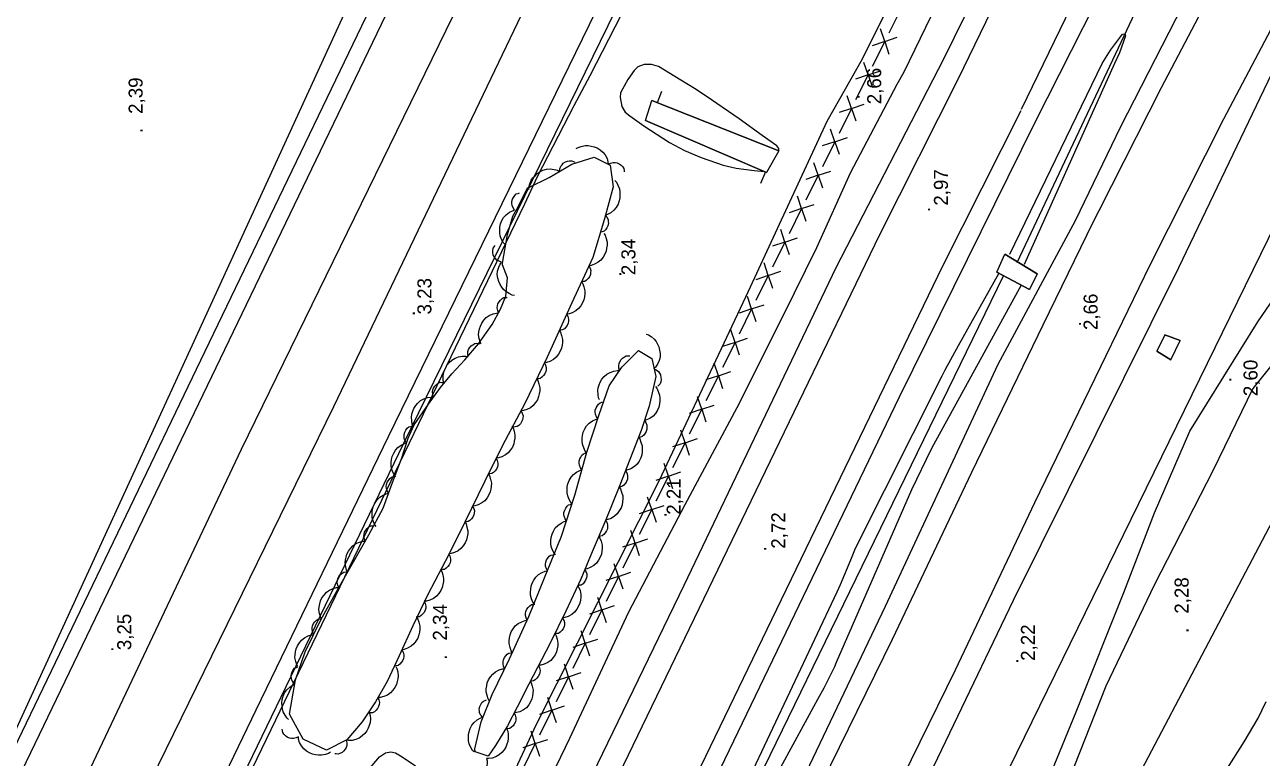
# Model space of a CAD drawing. Extents: x 731154 to 731744, y 4379381 to 4380408.
# Drawn here: x 731263.6 to 731396.1, y 4379717.6 to 4379796.2 of the extents above; entities that cross this region are included whole.
import ezdxf

# ---------------------------------------------------------------- set-up
doc = ezdxf.new("R2010")
doc.units = 0
doc.linetypes.add('DASHED', pattern=[0])
doc.linetypes.add('HIDDEN', pattern=[0])
doc.layers.get('0').update_dxf_attribs({"linetype": 'CONTINUOUS'})
for name, color, linetype in [('1', 7, 'CONTINUOUS'), ('14', 7, 'CONTINUOUS'), ('2', 7, 'CONTINUOUS'), ('25', 7, 'CONTINUOUS'), ('33', 7, 'CONTINUOUS'), ('39', 7, 'CONTINUOUS'), ('40', 7, 'CONTINUOUS'), ('44', 7, 'CONTINUOUS'), ('48', 7, 'CONTINUOUS'), ('50', 7, 'CONTINUOUS'), ('53', 7, 'CONTINUOUS'), ('8', 7, 'CONTINUOUS'), ('9', 7, 'CONTINUOUS'), ('PATTERN_CLASS', 7, 'CONTINUOUS')]:
    doc.layers.add(name, color=color, linetype=linetype)

msp = doc.modelspace()

# ---------------------------------------------------------------- linework, layer by layer
at = {"layer": '1', "color": 0, "linetype": 'CONTINUOUS'}
for p, q in [((731331.34, 4379787.85), (731331.83, 4379789.08)), ((731344.35, 4379782.67), (731330.75, 4379788.08)), ((731330.05, 4379785.94), (731343.03, 4379780.37)), ((731342.92, 4379780.42), (731342.39, 4379779.19)), ((731372.03, 4379769.51), (731368.54, 4379771.63)), ((731367.69, 4379769.67), (731371.2, 4379767.84)), ((731387.32, 4379762.36), (731385.7, 4379762.96)), ((731384.85, 4379761.23), (731386.32, 4379760.29))]:
    msp.add_line(p, q, dxfattribs=at)
for points in [[(731307.12, 4379811.57), (731281.95, 4379759.26), (731246.37, 4379685.38), (731211.08, 4379611.96), (731200, 4379589.2)], [(731308.74, 4379810.79), (731283.57, 4379758.48), (731247.99, 4379684.6), (731212.7, 4379611.17), (731200, 4379585.08)], [(731200, 4379570.42), (731220.06, 4379611.77), (731255.09, 4379683.82), (731286.8, 4379750.73), (731315.54, 4379809.61)], [(731320.88, 4379805.88), (731296.63, 4379755.28), (731271.32, 4379703.52), (731235.59, 4379629.52), (731200.4, 4379556.5), (731200, 4379555.66)], [(731200, 4379539.75), (731204.65, 4379549.44), (731213.88, 4379568.62), (731223.71, 4379589), (731234.12, 4379610.61), (731245, 4379633.19), (731256.15, 4379656.21), (731267.04, 4379678.69), (731277.42, 4379700.16), (731288.36, 4379722.82), (731302.52, 4379752.1), (731327.65, 4379803.55)], [(731329.27, 4379802.76), (731304.14, 4379751.32), (731289.98, 4379722.04), (731279.04, 4379699.38), (731268.66, 4379677.92), (731257.77, 4379655.44), (731246.62, 4379632.41), (731235.74, 4379609.83), (731225.33, 4379588.21), (731215.5, 4379567.84), (731206.27, 4379548.67), (731200, 4379535.59)]]:
    msp.add_lwpolyline(points, dxfattribs=at)
at = {"layer": '14', "color": 0, "linetype": 'CONTINUOUS'}
for points in [[(731395.43, 4379808.76), (731385.3, 4379789.44), (731377.31, 4379773.65)], [(731402.07, 4379805.26), (731391.99, 4379786.06), (731384.08, 4379770.42)], [(731363.56, 4379790.37), (731370.14, 4379803.92)], [(731370.34, 4379787.16), (731376.84, 4379800.56)], [(731200, 4379462.28), (731202.99, 4379468.48), (731213.49, 4379490.33), (731223.41, 4379511.11), (731232.43, 4379529.92), (731240.47, 4379546.35), (731248.05, 4379561.38), (731255.61, 4379575.9), (731262.75, 4379589.31), (731269.02, 4379600.82), (731274.58, 4379610.64), (731280.2, 4379620.35), (731288.61, 4379636.09), (731310.58, 4379681.4), (731336.82, 4379735.73), (731355.17, 4379773.71), (731363.56, 4379790.37)], [(731370.26, 4379786.98), (731361.9, 4379770.4), (731343.57, 4379732.46), (731317.33, 4379678.13), (731295.36, 4379632.82), (731272.8, 4379585.21), (731240.01, 4379517.44), (731212.64, 4379460.53), (731200, 4379434.62)], [(731377.33, 4379773.69), (731372.62, 4379764), (731364.97, 4379748.23), (731356.48, 4379730.33), (731347.97, 4379713.03), (731338.84, 4379694.03), (731328.17, 4379671.48), (731317.88, 4379650.06), (731306.72, 4379627.26), (731294.95, 4379603.07), (731282.07, 4379576.17), (731271.24, 4379553.71), (731256.39, 4379523.52), (731241.68, 4379492.42), (731229.09, 4379466.01), (731212.08, 4379431.06), (731200, 4379405.82)], [(731384.08, 4379770.42), (731379.37, 4379760.71), (731371.73, 4379744.98), (731363.23, 4379727.07), (731354.72, 4379709.75), (731345.61, 4379690.8), (731334.94, 4379668.25), (731324.63, 4379646.79), (731313.46, 4379623.96), (731301.7, 4379599.81), (731288.83, 4379572.92), (731277.98, 4379550.42), (731263.15, 4379520.26), (731248.46, 4379489.21), (731235.85, 4379462.75), (731218.83, 4379427.8), (731205.53, 4379400)]]:
    msp.add_lwpolyline(points, dxfattribs=at)
at = {"layer": '2', "color": 0, "linetype": 'CONTINUOUS'}
for p, q in [((731330.05, 4379785.94), (731330.75, 4379788.08)), ((731344.35, 4379782.67), (731343.03, 4379780.37)), ((731367.69, 4379769.67), (731368.54, 4379771.63)), ((731372.03, 4379769.51), (731371.2, 4379767.84)), ((731385.7, 4379762.96), (731384.85, 4379761.23)), ((731386.32, 4379760.29), (731387.32, 4379762.36))]:
    msp.add_line(p, q, dxfattribs=at)
at = {"layer": '25', "color": 0, "linetype": 'HIDDEN'}
for points in [[(731369.88, 4379770.73), (731383.73, 4379800.09), (731404.41, 4379839.69), (731412.85, 4379854.25), (731421.19, 4379869.14), (731428.84, 4379881.82), (731437.41, 4379896.25), (731445.91, 4379909.69), (731454.43, 4379922.96), (731462.21, 4379935.71), (731471.23, 4379950.48), (731479.3, 4379963.56), (731488.1, 4379977.06), (731495.73, 4379988.83), (731502.84, 4380000.59), (731512.62, 4380015.09)], [(731200, 4379420.59), (731202.83, 4379426.46), (731233.71, 4379490.57), (731261.84, 4379548.71), (731291.14, 4379609.89), (731326.3, 4379682.84), (731368.42, 4379769.29)]]:
    msp.add_lwpolyline(points, dxfattribs=at)
at = {"layer": '33', "color": 0, "linetype": 'CONTINUOUS'}
for p, q in [((731357.47, 4379797.98), (731356.14, 4379795.29)), ((731355.69, 4379794.39), (731355.24, 4379795.74)), ((731355.69, 4379794.39), (731357.03, 4379794.84)), ((731355.69, 4379794.39), (731354.35, 4379793.94)), ((731355.69, 4379794.39), (731354.35, 4379791.71)), ((731355.69, 4379794.39), (731356.14, 4379793.05)), ((731353.91, 4379790.81), (731353.46, 4379792.15)), ((731353.91, 4379790.81), (731352.57, 4379790.36)), ((731353.91, 4379790.81), (731352.57, 4379788.13)), ((731353.91, 4379790.81), (731355.25, 4379791.26)), ((731353.91, 4379790.81), (731354.36, 4379789.47)), ((731352.13, 4379787.23), (731351.68, 4379788.57)), ((731352.13, 4379787.23), (731350.79, 4379786.78)), ((731352.13, 4379787.23), (731350.79, 4379784.55)), ((731352.13, 4379787.23), (731353.47, 4379787.68)), ((731352.13, 4379787.23), (731352.58, 4379785.89)), ((731350.34, 4379783.65), (731349.89, 4379784.99)), ((731350.34, 4379783.65), (731349, 4379783.2)), ((731350.34, 4379783.65), (731349.01, 4379780.97)), ((731350.34, 4379783.65), (731351.69, 4379784.1)), ((731350.34, 4379783.65), (731350.79, 4379782.31)), ((731348.56, 4379780.07), (731348.11, 4379781.41)), ((731348.56, 4379780.07), (731349.9, 4379780.52)), ((731348.56, 4379780.07), (731347.22, 4379779.62)), ((731348.56, 4379780.07), (731347.23, 4379777.39)), ((731348.56, 4379780.07), (731349.01, 4379778.73)), ((731346.78, 4379776.49), (731346.33, 4379777.83)), ((731346.78, 4379776.49), (731345.44, 4379776.04)), ((731346.78, 4379776.49), (731345.44, 4379773.8)), ((731346.78, 4379776.49), (731348.12, 4379776.94)), ((731346.78, 4379776.49), (731347.23, 4379775.15)), ((731345, 4379772.91), (731344.55, 4379774.25)), ((731345, 4379772.91), (731343.66, 4379772.46)), ((731345, 4379772.91), (731343.66, 4379770.22)), ((731345, 4379772.91), (731346.34, 4379773.36)), ((731345, 4379772.91), (731345.45, 4379771.57)), ((731343.21, 4379769.33), (731342.76, 4379770.67)), ((731343.21, 4379769.33), (731344.56, 4379769.78)), ((731343.21, 4379769.33), (731341.87, 4379768.88)), ((731343.21, 4379769.33), (731341.88, 4379766.64)), ((731343.21, 4379769.33), (731343.66, 4379767.99)), ((731341.43, 4379765.75), (731340.98, 4379767.09)), ((731341.43, 4379765.75), (731340.09, 4379765.3)), ((731341.43, 4379765.75), (731340.1, 4379763.06)), ((731341.43, 4379765.75), (731342.77, 4379766.2)), ((731341.43, 4379765.75), (731341.88, 4379764.41)), ((731339.65, 4379762.17), (731339.2, 4379763.51)), ((731339.65, 4379762.17), (731338.31, 4379761.72)), ((731339.65, 4379762.17), (731338.31, 4379759.48)), ((731339.65, 4379762.17), (731340.99, 4379762.62)), ((731339.65, 4379762.17), (731340.1, 4379760.83)), ((731337.87, 4379758.59), (731337.42, 4379759.93)), ((731337.87, 4379758.59), (731339.21, 4379759.04)), ((731337.87, 4379758.59), (731336.53, 4379758.14)), ((731337.87, 4379758.59), (731336.53, 4379755.9)), ((731337.87, 4379758.59), (731338.32, 4379757.24)), ((731336.08, 4379755), (731335.63, 4379756.35)), ((731336.08, 4379755), (731334.74, 4379754.56)), ((731336.08, 4379755), (731334.75, 4379752.32)), ((731336.08, 4379755), (731337.43, 4379755.45)), ((731336.08, 4379755), (731336.53, 4379753.66)), ((731334.3, 4379751.42), (731333.85, 4379752.76)), ((731334.3, 4379751.42), (731332.96, 4379750.97)), ((731334.3, 4379751.42), (731332.97, 4379748.74)), ((731334.3, 4379751.42), (731335.64, 4379751.87)), ((731334.3, 4379751.42), (731334.75, 4379750.08)), ((731332.52, 4379747.84), (731332.07, 4379749.18)), ((731332.52, 4379747.84), (731331.18, 4379747.39)), ((731332.52, 4379747.84), (731331.18, 4379745.16)), ((731332.52, 4379747.84), (731333.86, 4379748.29)), ((731332.52, 4379747.84), (731332.97, 4379746.5)), ((731330.74, 4379744.26), (731330.29, 4379745.6)), ((731330.74, 4379744.26), (731332.08, 4379744.71)), ((731330.74, 4379744.26), (731329.4, 4379743.81)), ((731330.74, 4379744.26), (731329.4, 4379741.58)), ((731330.74, 4379744.26), (731331.19, 4379742.92)), ((731328.95, 4379740.68), (731328.5, 4379742.02)), ((731328.95, 4379740.68), (731327.61, 4379740.23)), ((731328.95, 4379740.68), (731327.62, 4379738)), ((731328.95, 4379740.68), (731330.3, 4379741.13)), ((731328.95, 4379740.68), (731329.4, 4379739.34)), ((731327.17, 4379737.1), (731326.72, 4379738.44)), ((731327.17, 4379737.1), (731325.83, 4379736.65)), ((731327.17, 4379737.1), (731325.84, 4379734.41)), ((731327.17, 4379737.1), (731328.51, 4379737.55)), ((731327.17, 4379737.1), (731327.62, 4379735.76)), ((731325.39, 4379733.52), (731324.94, 4379734.86)), ((731325.39, 4379733.52), (731326.73, 4379733.97)), ((731325.39, 4379733.52), (731324.05, 4379733.07)), ((731325.39, 4379733.52), (731324.05, 4379730.83)), ((731325.39, 4379733.52), (731325.84, 4379732.18)), ((731323.61, 4379729.94), (731323.16, 4379731.28)), ((731323.61, 4379729.94), (731322.27, 4379729.49)), ((731323.61, 4379729.94), (731322.27, 4379727.25)), ((731323.61, 4379729.94), (731324.95, 4379730.39)), ((731323.61, 4379729.94), (731324.06, 4379728.6)), ((731321.82, 4379726.36), (731321.38, 4379727.7)), ((731321.82, 4379726.36), (731320.48, 4379725.91)), ((731321.82, 4379726.36), (731320.49, 4379723.67)), ((731321.82, 4379726.36), (731323.17, 4379726.81)), ((731321.82, 4379726.36), (731322.27, 4379725.02)), ((731320.04, 4379722.78), (731319.59, 4379724.12)), ((731320.04, 4379722.78), (731321.38, 4379723.23)), ((731320.04, 4379722.78), (731318.7, 4379722.33)), ((731320.04, 4379722.78), (731318.71, 4379720.09)), ((731320.04, 4379722.78), (731320.49, 4379721.44)), ((731318.26, 4379719.2), (731317.81, 4379720.54)), ((731318.26, 4379719.2), (731316.92, 4379718.75)), ((731318.26, 4379719.2), (731316.92, 4379716.51)), ((731318.26, 4379719.2), (731319.6, 4379719.65)), ((731318.26, 4379719.2), (731318.71, 4379717.86))]:
    msp.add_line(p, q, dxfattribs=at)
at = {"layer": '39', "color": 0, "linetype": 'CONTINUOUS'}
msp.add_lwpolyline([(731657.51, 4380200), (731656.83, 4380198.94), (731603.69, 4380115.3), (731550.16, 4380030.47), (731496.81, 4379945.2), (731466.61, 4379899.4), (731442.11, 4379856.3), (731410.6, 4379801.59), (731366.57, 4379711.54), (731322.95, 4379621.67), (731278.82, 4379531.74), (731234.51, 4379441.59), (731214.19, 4379400)], dxfattribs=at)
at = {"layer": '40', "color": 0, "linetype": 'CONTINUOUS'}
msp.add_lwpolyline([(731507.96, 4379941.15), (731447.77, 4379839.15), (731216.67, 4379400)], dxfattribs=at)
at = {"layer": '44', "color": 0, "linetype": 'CONTINUOUS'}
for points in [[(731200, 4379534.36), (731317.13, 4379777.02), (731318.51, 4379779.92), (731322.42, 4379787.54), (731324.14, 4379790.75), (731328.81, 4379799.89), (731329.03, 4379800.34), (731329, 4379800.5)], [(731298.33, 4379798.52), (731259.87, 4379714.78), (731258.26, 4379711.42), (731256.86, 4379708.37), (731256.13, 4379706.66), (731252.32, 4379699.61), (731251.03, 4379697.32), (731235.88, 4379667.06), (731235.2, 4379665.64), (731234.35, 4379664.29), (731231.59, 4379658.5), (731226.46, 4379647.01), (731225.06, 4379643.71), (731223.35, 4379640.08), (731221.82, 4379636.65), (731200.11, 4379590.34), (731200, 4379590.12)], [(731369.1, 4379771.61), (731378.98, 4379792.02), (731379.88, 4379793.48), (731381.16, 4379795.18), (731381.41, 4379795.22), (731381.46, 4379794.99), (731380.83, 4379793.18), (731380.29, 4379792.02), (731370.64, 4379770.51), (731370.64, 4379770.5)], [(731344.35, 4379782.67), (731344.33, 4379782.94), (731344.13, 4379783.2), (731342.57, 4379784.34), (731340.11, 4379786.12), (731337.13, 4379788.16), (731335.49, 4379789.25), (731333.85, 4379790.26), (731331.47, 4379791.73), (731330.72, 4379791.94), (731329.92, 4379791.92), (731329.25, 4379791.67), (731328.86, 4379791.29), (731328.16, 4379790.31), (731327.38, 4379788.9), (731327.36, 4379788.39), (731327.54, 4379787.42), (731327.88, 4379786.83), (731328.37, 4379786.42), (731329.9, 4379785.36), (731332.63, 4379783.58), (731334.24, 4379782.73), (731336.02, 4379781.98), (731338.39, 4379781.13), (731339.78, 4379780.83), (731341.7, 4379780.58), (731342.82, 4379780.46)], [(731338.65, 4379710.1), (731350.59, 4379735.44), (731350.95, 4379736.23), (731352.05, 4379738.88), (731352.56, 4379740.13), (731361.84, 4379758.6), (731362.17, 4379759.21), (731363.59, 4379761.84), (731367.9, 4379769.56)], [(731370.3, 4379768.31), (731360.9, 4379751.19), (731360.67, 4379750.73), (731358.55, 4379746.38), (731350.5, 4379727.88), (731350.29, 4379727.4), (731349.15, 4379725.14), (731348.5, 4379723.91), (731344.54, 4379716.64)], [(731391.31, 4379714.82), (731394.2, 4379719.38), (731395.67, 4379721.91), (731396.53, 4379723.71)], [(731300.41, 4379716.38), (731301.58, 4379717.78), (731302.23, 4379718.21), (731302.8, 4379718.31), (731303.29, 4379718.19), (731304.01, 4379717.79), (731305.41, 4379716.81)]]:
    msp.add_lwpolyline(points, dxfattribs=at)
at = {"layer": '53', "color": 0, "linetype": 'CONTINUOUS'}
for points in [[(731322.64, 4379782.92), (731322.84, 4379783.05), (731323.19, 4379783.16), (731323.6, 4379783.25), (731323.92, 4379783.24), (731324.24, 4379783.18), (731324.55, 4379783.12), (731324.87, 4379782.99), (731325.19, 4379782.79), (731325.49, 4379782.54), (731325.73, 4379782.24), (731325.94, 4379781.85), (731326.04, 4379781.5), (731326.07, 4379781.26), (731326.32, 4379781.37), (731326.6, 4379781.44), (731326.82, 4379781.43), (731327.02, 4379781.39), (731327.26, 4379781.28), (731327.44, 4379781.15), (731327.62, 4379780.97), (731327.74, 4379780.79), (731327.77, 4379780.59), (731327.79, 4379780.43)], [(731317.57, 4379778.55), (731317.57, 4379778.78), (731317.67, 4379779.13), (731317.82, 4379779.53), (731318.01, 4379779.79), (731318.23, 4379780.02), (731318.45, 4379780.25), (731318.75, 4379780.44), (731319.08, 4379780.6), (731319.46, 4379780.71), (731319.84, 4379780.75), (731320.28, 4379780.7), (731320.63, 4379780.6), (731320.85, 4379780.48), (731320.9, 4379780.75), (731320.99, 4379781.03), (731321.12, 4379781.2), (731321.26, 4379781.35), (731321.49, 4379781.49), (731321.7, 4379781.56), (731321.94, 4379781.62), (731322.16, 4379781.62), (731322.34, 4379781.53), (731322.49, 4379781.46)], [(731326.78, 4379779.49), (731326.94, 4379779.32), (731327.11, 4379778.99), (731327.28, 4379778.61), (731327.33, 4379778.29), (731327.33, 4379777.97), (731327.33, 4379777.65), (731327.26, 4379777.31), (731327.12, 4379776.96), (731326.93, 4379776.62), (731326.68, 4379776.32), (731326.34, 4379776.05), (731326.01, 4379775.88), (731325.77, 4379775.81), (731325.93, 4379775.58), (731326.06, 4379775.32), (731326.08, 4379775.11), (731326.09, 4379774.9), (731326.02, 4379774.65), (731325.92, 4379774.45), (731325.78, 4379774.23), (731325.63, 4379774.08), (731325.43, 4379774.02), (731325.28, 4379773.97)], [(731314.98, 4379772.68), (731314.82, 4379772.85), (731314.65, 4379773.18), (731314.49, 4379773.57), (731314.45, 4379773.88), (731314.45, 4379774.2), (731314.46, 4379774.52), (731314.54, 4379774.87), (731314.68, 4379775.21), (731314.87, 4379775.55), (731315.13, 4379775.84), (731315.48, 4379776.1), (731315.8, 4379776.27), (731316.04, 4379776.34), (731315.89, 4379776.57), (731315.77, 4379776.83), (731315.75, 4379777.05), (731315.75, 4379777.25), (731315.82, 4379777.5), (731315.92, 4379777.7), (731316.06, 4379777.91), (731316.22, 4379778.06), (731316.41, 4379778.12), (731316.56, 4379778.17)], [(731325.6, 4379773.84), (731325.73, 4379773.65), (731325.85, 4379773.3), (731325.95, 4379772.89), (731325.95, 4379772.57), (731325.9, 4379772.25), (731325.84, 4379771.94), (731325.71, 4379771.61), (731325.52, 4379771.29), (731325.28, 4379770.98), (731324.98, 4379770.74), (731324.6, 4379770.53), (731324.25, 4379770.41), (731324.01, 4379770.38), (731324.12, 4379770.13), (731324.2, 4379769.85), (731324.19, 4379769.64), (731324.16, 4379769.43), (731324.06, 4379769.19), (731323.93, 4379769.01), (731323.76, 4379768.82), (731323.58, 4379768.7), (731323.38, 4379768.67), (731323.22, 4379768.64)], [(731316.02, 4379767.2), (731315.79, 4379767.24), (731315.46, 4379767.4), (731315.09, 4379767.61), (731314.87, 4379767.84), (731314.67, 4379768.09), (731314.48, 4379768.35), (731314.34, 4379768.67), (731314.24, 4379769.03), (731314.19, 4379769.42), (731314.22, 4379769.81), (731314.34, 4379770.23), (731314.5, 4379770.56), (731314.65, 4379770.76), (731314.39, 4379770.85), (731314.13, 4379770.98), (731313.98, 4379771.14), (731313.85, 4379771.31), (731313.76, 4379771.55), (731313.72, 4379771.77), (731313.7, 4379772.02), (731313.74, 4379772.24), (731313.86, 4379772.4), (731313.95, 4379772.53)], [(731323.23, 4379768.64), (731323.36, 4379768.45), (731323.47, 4379768.1), (731323.57, 4379767.69), (731323.57, 4379767.37), (731323.52, 4379767.05), (731323.46, 4379766.73), (731323.33, 4379766.41), (731323.14, 4379766.09), (731322.9, 4379765.78), (731322.6, 4379765.54), (731322.22, 4379765.33), (731321.87, 4379765.21), (731321.62, 4379765.18), (731321.74, 4379764.93), (731321.82, 4379764.65), (731321.81, 4379764.44), (731321.78, 4379764.23), (731321.67, 4379763.99), (731321.54, 4379763.81), (731321.37, 4379763.63), (731321.19, 4379763.5), (731320.99, 4379763.47), (731320.83, 4379763.44)], [(731312.46, 4379762), (731312.34, 4379762.21), (731312.26, 4379762.57), (731312.19, 4379762.98), (731312.22, 4379763.3), (731312.29, 4379763.61), (731312.38, 4379763.92), (731312.53, 4379764.24), (731312.75, 4379764.54), (731313.01, 4379764.83), (731313.33, 4379765.05), (731313.73, 4379765.23), (731314.09, 4379765.31), (731314.33, 4379765.32), (731314.24, 4379765.58), (731314.18, 4379765.87), (731314.21, 4379766.08), (731314.25, 4379766.28), (731314.38, 4379766.51), (731314.52, 4379766.68), (731314.71, 4379766.85), (731314.9, 4379766.96), (731315.1, 4379766.98), (731315.26, 4379766.99)], [(731320.83, 4379763.44), (731320.96, 4379763.25), (731321.08, 4379762.9), (731321.17, 4379762.49), (731321.17, 4379762.17), (731321.12, 4379761.86), (731321.07, 4379761.54), (731320.94, 4379761.21), (731320.75, 4379760.89), (731320.51, 4379760.59), (731320.2, 4379760.34), (731319.82, 4379760.13), (731319.47, 4379760.02), (731319.23, 4379759.99), (731319.34, 4379759.74), (731319.42, 4379759.46), (731319.41, 4379759.24), (731319.38, 4379759.04), (731319.27, 4379758.8), (731319.14, 4379758.62), (731318.97, 4379758.43), (731318.79, 4379758.31), (731318.59, 4379758.28), (731318.44, 4379758.25)], [(731330.15, 4379763.06), (731330.37, 4379762.99), (731330.67, 4379762.78), (731331, 4379762.52), (731331.19, 4379762.26), (731331.34, 4379761.98), (731331.49, 4379761.69), (731331.58, 4379761.35), (731331.62, 4379760.98), (731331.62, 4379760.59), (731331.53, 4379760.22), (731331.35, 4379759.82), (731331.14, 4379759.52), (731330.96, 4379759.34), (731331.21, 4379759.21), (731331.44, 4379759.04), (731331.56, 4379758.86), (731331.66, 4379758.68), (731331.72, 4379758.42), (731331.73, 4379758.2), (731331.7, 4379757.95), (731331.64, 4379757.74), (731331.49, 4379757.6), (731331.39, 4379757.48)], [(731308.45, 4379757.87), (731308.38, 4379758.09), (731308.38, 4379758.46), (731308.42, 4379758.88), (731308.52, 4379759.18), (731308.67, 4379759.47), (731308.83, 4379759.75), (731309.05, 4379760.02), (731309.33, 4379760.26), (731309.66, 4379760.47), (731310.02, 4379760.61), (731310.45, 4379760.69), (731310.82, 4379760.69), (731311.06, 4379760.64), (731311.03, 4379760.91), (731311.04, 4379761.2), (731311.12, 4379761.41), (731311.21, 4379761.59), (731311.39, 4379761.78), (731311.57, 4379761.91), (731311.8, 4379762.03), (731312.01, 4379762.1), (731312.2, 4379762.06), (731312.36, 4379762.04)], [(731325.13, 4379756), (731325.03, 4379756.21), (731324.98, 4379756.58), (731324.95, 4379757), (731325.01, 4379757.31), (731325.11, 4379757.62), (731325.22, 4379757.92), (731325.4, 4379758.22), (731325.64, 4379758.5), (731325.93, 4379758.76), (731326.27, 4379758.95), (731326.68, 4379759.09), (731327.05, 4379759.15), (731327.29, 4379759.14), (731327.22, 4379759.4), (731327.19, 4379759.69), (731327.24, 4379759.9), (731327.3, 4379760.1), (731327.45, 4379760.32), (731327.6, 4379760.47), (731327.81, 4379760.63), (731328, 4379760.72), (731328.21, 4379760.72), (731328.37, 4379760.72)], [(731305.17, 4379753.17), (731305.07, 4379753.38), (731305.02, 4379753.75), (731304.99, 4379754.17), (731305.05, 4379754.48), (731305.15, 4379754.79), (731305.26, 4379755.09), (731305.45, 4379755.39), (731305.69, 4379755.67), (731305.98, 4379755.93), (731306.32, 4379756.12), (731306.73, 4379756.26), (731307.09, 4379756.31), (731307.34, 4379756.3), (731307.27, 4379756.57), (731307.24, 4379756.86), (731307.29, 4379757.07), (731307.35, 4379757.27), (731307.5, 4379757.48), (731307.66, 4379757.64), (731307.86, 4379757.79), (731308.06, 4379757.89), (731308.26, 4379757.88), (731308.42, 4379757.88)], [(731318.41, 4379758.26), (731318.53, 4379758.07), (731318.64, 4379757.72), (731318.74, 4379757.31), (731318.73, 4379756.99), (731318.68, 4379756.67), (731318.62, 4379756.36), (731318.48, 4379756.03), (731318.29, 4379755.72), (731318.04, 4379755.41), (731317.74, 4379755.17), (731317.35, 4379754.97), (731317, 4379754.86), (731316.76, 4379754.83), (731316.87, 4379754.58), (731316.95, 4379754.3), (731316.93, 4379754.08), (731316.9, 4379753.87), (731316.79, 4379753.64), (731316.66, 4379753.46), (731316.48, 4379753.28), (731316.3, 4379753.15), (731316.1, 4379753.13), (731315.94, 4379753.1)], [(731331.12, 4379757.43), (731331.27, 4379757.25), (731331.43, 4379756.92), (731331.57, 4379756.53), (731331.61, 4379756.21), (731331.6, 4379755.89), (731331.58, 4379755.57), (731331.49, 4379755.23), (731331.34, 4379754.89), (731331.14, 4379754.56), (731330.87, 4379754.27), (731330.52, 4379754.02), (731330.18, 4379753.86), (731329.94, 4379753.81), (731330.09, 4379753.57), (731330.2, 4379753.3), (731330.22, 4379753.09), (731330.21, 4379752.88), (731330.13, 4379752.63), (731330.03, 4379752.43), (731329.88, 4379752.23), (731329.72, 4379752.08), (731329.52, 4379752.03), (731329.37, 4379751.98)], [(731323.76, 4379750.35), (731323.61, 4379750.53), (731323.45, 4379750.86), (731323.31, 4379751.26), (731323.28, 4379751.57), (731323.29, 4379751.9), (731323.31, 4379752.21), (731323.39, 4379752.55), (731323.55, 4379752.89), (731323.75, 4379753.23), (731324.02, 4379753.51), (731324.38, 4379753.76), (731324.71, 4379753.91), (731324.95, 4379753.97), (731324.81, 4379754.21), (731324.69, 4379754.48), (731324.68, 4379754.69), (731324.68, 4379754.9), (731324.77, 4379755.15), (731324.87, 4379755.34), (731325.02, 4379755.55), (731325.19, 4379755.69), (731325.38, 4379755.75), (731325.53, 4379755.79)], [(731303.33, 4379747.76), (731303.17, 4379747.93), (731303.01, 4379748.27), (731302.86, 4379748.66), (731302.83, 4379748.97), (731302.83, 4379749.3), (731302.85, 4379749.62), (731302.94, 4379749.96), (731303.09, 4379750.3), (731303.29, 4379750.63), (731303.55, 4379750.92), (731303.91, 4379751.17), (731304.24, 4379751.33), (731304.48, 4379751.39), (731304.33, 4379751.62), (731304.22, 4379751.89), (731304.2, 4379752.11), (731304.2, 4379752.31), (731304.28, 4379752.56), (731304.39, 4379752.76), (731304.54, 4379752.97), (731304.7, 4379753.11), (731304.89, 4379753.17), (731305.04, 4379753.21)], [(731315.76, 4379753.2), (731315.88, 4379753), (731315.99, 4379752.65), (731316.08, 4379752.24), (731316.07, 4379751.92), (731316.01, 4379751.6), (731315.95, 4379751.29), (731315.81, 4379750.96), (731315.61, 4379750.65), (731315.36, 4379750.35), (731315.06, 4379750.11), (731314.67, 4379749.91), (731314.32, 4379749.8), (731314.07, 4379749.78), (731314.18, 4379749.52), (731314.26, 4379749.24), (731314.24, 4379749.03), (731314.21, 4379748.82), (731314.09, 4379748.59), (731313.96, 4379748.41), (731313.78, 4379748.23), (731313.6, 4379748.11), (731313.4, 4379748.08), (731313.24, 4379748.06)], [(731329.3, 4379752.01), (731329.45, 4379751.82), (731329.58, 4379751.48), (731329.71, 4379751.08), (731329.72, 4379750.76), (731329.69, 4379750.44), (731329.66, 4379750.12), (731329.55, 4379749.79), (731329.38, 4379749.46), (731329.16, 4379749.14), (731328.87, 4379748.87), (731328.5, 4379748.64), (731328.16, 4379748.5), (731327.92, 4379748.46), (731328.05, 4379748.21), (731328.15, 4379747.94), (731328.15, 4379747.73), (731328.13, 4379747.52), (731328.04, 4379747.27), (731327.92, 4379747.08), (731327.76, 4379746.89), (731327.59, 4379746.75), (731327.39, 4379746.71), (731327.24, 4379746.67)], [(731322.21, 4379744.85), (731322.05, 4379745.01), (731321.89, 4379745.34), (731321.73, 4379745.73), (731321.68, 4379746.04), (731321.68, 4379746.37), (731321.68, 4379746.69), (731321.76, 4379747.03), (731321.9, 4379747.38), (731322.09, 4379747.72), (731322.35, 4379748.01), (731322.69, 4379748.27), (731323.02, 4379748.44), (731323.26, 4379748.51), (731323.1, 4379748.74), (731322.98, 4379749), (731322.96, 4379749.22), (731322.95, 4379749.43), (731323.02, 4379749.68), (731323.12, 4379749.88), (731323.26, 4379750.09), (731323.42, 4379750.24), (731323.61, 4379750.3), (731323.76, 4379750.35)], [(731301.22, 4379742.44), (731301.07, 4379742.62), (731300.93, 4379742.96), (731300.8, 4379743.36), (731300.78, 4379743.67), (731300.8, 4379744), (731300.83, 4379744.32), (731300.94, 4379744.65), (731301.1, 4379744.98), (731301.32, 4379745.31), (731301.6, 4379745.58), (731301.96, 4379745.82), (731302.3, 4379745.96), (731302.55, 4379746.01), (731302.41, 4379746.25), (731302.31, 4379746.52), (731302.3, 4379746.74), (731302.32, 4379746.95), (731302.41, 4379747.19), (731302.52, 4379747.38), (731302.68, 4379747.58), (731302.85, 4379747.72), (731303.04, 4379747.76), (731303.2, 4379747.8)], [(731313.24, 4379748.06), (731313.37, 4379747.86), (731313.47, 4379747.51), (731313.56, 4379747.1), (731313.55, 4379746.78), (731313.49, 4379746.46), (731313.43, 4379746.15), (731313.29, 4379745.83), (731313.09, 4379745.51), (731312.84, 4379745.21), (731312.54, 4379744.97), (731312.15, 4379744.77), (731311.8, 4379744.67), (731311.55, 4379744.64), (731311.66, 4379744.39), (731311.73, 4379744.11), (731311.71, 4379743.89), (731311.68, 4379743.69), (731311.56, 4379743.45), (731311.43, 4379743.28), (731311.25, 4379743.1), (731311.07, 4379742.97), (731310.87, 4379742.95), (731310.71, 4379742.93)], [(731327.24, 4379746.67), (731327.38, 4379746.49), (731327.51, 4379746.14), (731327.62, 4379745.74), (731327.63, 4379745.42), (731327.6, 4379745.1), (731327.55, 4379744.78), (731327.44, 4379744.45), (731327.26, 4379744.12), (731327.04, 4379743.81), (731326.75, 4379743.55), (731326.37, 4379743.32), (731326.03, 4379743.19), (731325.79, 4379743.15), (731325.91, 4379742.91), (731326, 4379742.63), (731326, 4379742.41), (731325.98, 4379742.21), (731325.88, 4379741.97), (731325.76, 4379741.78), (731325.6, 4379741.59), (731325.43, 4379741.45), (731325.23, 4379741.41), (731325.07, 4379741.38)], [(731320.42, 4379739.41), (731320.27, 4379739.59), (731320.11, 4379739.92), (731319.97, 4379740.32), (731319.93, 4379740.63), (731319.94, 4379740.95), (731319.96, 4379741.27), (731320.05, 4379741.61), (731320.2, 4379741.95), (731320.4, 4379742.29), (731320.67, 4379742.57), (731321.03, 4379742.82), (731321.36, 4379742.98), (731321.6, 4379743.04), (731321.46, 4379743.27), (731321.34, 4379743.54), (731321.33, 4379743.75), (731321.33, 4379743.96), (731321.41, 4379744.21), (731321.52, 4379744.41), (731321.67, 4379744.61), (731321.83, 4379744.76), (731322.03, 4379744.81), (731322.18, 4379744.86)], [(731298.15, 4379737.57), (731298.04, 4379737.77), (731297.95, 4379738.13), (731297.89, 4379738.55), (731297.92, 4379738.86), (731298, 4379739.18), (731298.08, 4379739.49), (731298.24, 4379739.8), (731298.46, 4379740.1), (731298.72, 4379740.39), (731299.04, 4379740.61), (731299.44, 4379740.78), (731299.8, 4379740.86), (731300.05, 4379740.87), (731299.96, 4379741.13), (731299.9, 4379741.42), (731299.93, 4379741.63), (731299.98, 4379741.84), (731300.11, 4379742.06), (731300.25, 4379742.23), (731300.44, 4379742.4), (731300.63, 4379742.51), (731300.83, 4379742.52), (731300.99, 4379742.54)], [(731310.71, 4379742.93), (731310.84, 4379742.73), (731310.94, 4379742.38), (731311.03, 4379741.97), (731311.02, 4379741.65), (731310.96, 4379741.33), (731310.89, 4379741.02), (731310.75, 4379740.7), (731310.55, 4379740.38), (731310.3, 4379740.08), (731310, 4379739.84), (731309.61, 4379739.65), (731309.25, 4379739.54), (731309.01, 4379739.52), (731309.12, 4379739.27), (731309.19, 4379738.98), (731309.17, 4379738.77), (731309.14, 4379738.56), (731309.02, 4379738.33), (731308.89, 4379738.15), (731308.71, 4379737.97), (731308.52, 4379737.85), (731308.32, 4379737.83), (731308.17, 4379737.81)], [(731325.03, 4379741.4), (731325.17, 4379741.21), (731325.3, 4379740.86), (731325.41, 4379740.46), (731325.42, 4379740.14), (731325.38, 4379739.82), (731325.34, 4379739.5), (731325.22, 4379739.17), (731325.04, 4379738.85), (731324.82, 4379738.53), (731324.52, 4379738.27), (731324.15, 4379738.05), (731323.8, 4379737.92), (731323.56, 4379737.88), (731323.69, 4379737.64), (731323.78, 4379737.36), (731323.77, 4379737.14), (731323.75, 4379736.94), (731323.65, 4379736.7), (731323.53, 4379736.51), (731323.37, 4379736.32), (731323.19, 4379736.18), (731322.99, 4379736.15), (731322.84, 4379736.11)], [(731318.13, 4379734.16), (731317.99, 4379734.35), (731317.86, 4379734.69), (731317.75, 4379735.1), (731317.73, 4379735.41), (731317.77, 4379735.73), (731317.81, 4379736.05), (731317.92, 4379736.38), (731318.1, 4379736.71), (731318.33, 4379737.03), (731318.61, 4379737.29), (731318.99, 4379737.52), (731319.33, 4379737.65), (731319.57, 4379737.69), (731319.45, 4379737.93), (731319.35, 4379738.21), (731319.36, 4379738.43), (731319.38, 4379738.63), (731319.47, 4379738.87), (731319.59, 4379739.06), (731319.76, 4379739.26), (731319.93, 4379739.39), (731320.13, 4379739.43), (731320.28, 4379739.46)], [(731308.14, 4379737.82), (731308.26, 4379737.62), (731308.36, 4379737.27), (731308.44, 4379736.85), (731308.42, 4379736.54), (731308.35, 4379736.22), (731308.28, 4379735.91), (731308.14, 4379735.59), (731307.93, 4379735.28), (731307.68, 4379734.98), (731307.36, 4379734.75), (731306.97, 4379734.56), (731306.62, 4379734.46), (731306.37, 4379734.44), (731306.47, 4379734.19), (731306.54, 4379733.9), (731306.52, 4379733.69), (731306.48, 4379733.49), (731306.36, 4379733.25), (731306.22, 4379733.08), (731306.04, 4379732.9), (731305.86, 4379732.78), (731305.66, 4379732.76), (731305.5, 4379732.74)], [(731295.37, 4379732.57), (731295.25, 4379732.77), (731295.16, 4379733.13), (731295.09, 4379733.54), (731295.12, 4379733.86), (731295.19, 4379734.17), (731295.26, 4379734.49), (731295.41, 4379734.8), (731295.63, 4379735.11), (731295.89, 4379735.4), (731296.2, 4379735.63), (731296.6, 4379735.81), (731296.95, 4379735.9), (731297.2, 4379735.91), (731297.1, 4379736.17), (731297.04, 4379736.46), (731297.07, 4379736.67), (731297.11, 4379736.87), (731297.23, 4379737.1), (731297.37, 4379737.28), (731297.56, 4379737.45), (731297.75, 4379737.56), (731297.95, 4379737.58), (731298.11, 4379737.59)], [(731322.81, 4379736.13), (731322.94, 4379735.93), (731323.05, 4379735.58), (731323.15, 4379735.18), (731323.14, 4379734.86), (731323.09, 4379734.54), (731323.03, 4379734.22), (731322.9, 4379733.9), (731322.71, 4379733.58), (731322.47, 4379733.27), (731322.17, 4379733.03), (731321.78, 4379732.82), (731321.43, 4379732.71), (731321.19, 4379732.68), (731321.3, 4379732.43), (731321.38, 4379732.15), (731321.37, 4379731.93), (731321.34, 4379731.73), (731321.23, 4379731.49), (731321.1, 4379731.31), (731320.93, 4379731.12), (731320.75, 4379731), (731320.54, 4379730.97), (731320.39, 4379730.94)], [(731315.79, 4379728.94), (731315.66, 4379729.14), (731315.55, 4379729.49), (731315.45, 4379729.9), (731315.46, 4379730.21), (731315.5, 4379730.53), (731315.56, 4379730.85), (731315.69, 4379731.17), (731315.88, 4379731.49), (731316.12, 4379731.8), (731316.43, 4379732.05), (731316.81, 4379732.25), (731317.16, 4379732.37), (731317.4, 4379732.4), (731317.29, 4379732.65), (731317.21, 4379732.93), (731317.22, 4379733.14), (731317.25, 4379733.35), (731317.36, 4379733.59), (731317.49, 4379733.77), (731317.66, 4379733.95), (731317.84, 4379734.08), (731318.04, 4379734.11), (731318.2, 4379734.13)], [(731292.83, 4379727.45), (731292.71, 4379727.64), (731292.6, 4379727.99), (731292.51, 4379728.41), (731292.53, 4379728.72), (731292.58, 4379729.04), (731292.65, 4379729.35), (731292.79, 4379729.68), (731292.99, 4379729.99), (731293.23, 4379730.29), (731293.54, 4379730.53), (731293.93, 4379730.73), (731294.28, 4379730.83), (731294.53, 4379730.86), (731294.42, 4379731.11), (731294.35, 4379731.39), (731294.36, 4379731.61), (731294.4, 4379731.81), (731294.51, 4379732.05), (731294.65, 4379732.23), (731294.83, 4379732.41), (731295.01, 4379732.53), (731295.21, 4379732.55), (731295.37, 4379732.57)], [(731305.53, 4379732.73), (731305.67, 4379732.54), (731305.79, 4379732.19), (731305.89, 4379731.78), (731305.89, 4379731.46), (731305.85, 4379731.14), (731305.79, 4379730.83), (731305.67, 4379730.5), (731305.48, 4379730.18), (731305.25, 4379729.87), (731304.95, 4379729.62), (731304.57, 4379729.4), (731304.22, 4379729.28), (731303.98, 4379729.25), (731304.1, 4379729), (731304.18, 4379728.72), (731304.17, 4379728.51), (731304.15, 4379728.3), (731304.04, 4379728.06), (731303.91, 4379727.88), (731303.74, 4379727.69), (731303.57, 4379727.56), (731303.37, 4379727.53), (731303.21, 4379727.5)], [(731320.39, 4379730.94), (731320.51, 4379730.74), (731320.61, 4379730.39), (731320.68, 4379729.97), (731320.66, 4379729.66), (731320.6, 4379729.34), (731320.52, 4379729.03), (731320.38, 4379728.71), (731320.17, 4379728.4), (731319.91, 4379728.11), (731319.6, 4379727.88), (731319.2, 4379727.69), (731318.85, 4379727.6), (731318.6, 4379727.58), (731318.7, 4379727.32), (731318.77, 4379727.04), (731318.74, 4379726.82), (731318.7, 4379726.62), (731318.58, 4379726.39), (731318.44, 4379726.21), (731318.26, 4379726.04), (731318.08, 4379725.92), (731317.87, 4379725.9), (731317.72, 4379725.89)], [(731313.32, 4379723.78), (731313.2, 4379723.98), (731313.09, 4379724.33), (731313, 4379724.74), (731313.01, 4379725.06), (731313.06, 4379725.38), (731313.12, 4379725.69), (731313.25, 4379726.01), (731313.45, 4379726.33), (731313.7, 4379726.63), (731314, 4379726.88), (731314.39, 4379727.08), (731314.74, 4379727.19), (731314.98, 4379727.21), (731314.87, 4379727.47), (731314.8, 4379727.75), (731314.81, 4379727.96), (731314.84, 4379728.17), (731314.96, 4379728.4), (731315.09, 4379728.58), (731315.26, 4379728.77), (731315.44, 4379728.89), (731315.65, 4379728.91), (731315.8, 4379728.94)], [(731291.83, 4379721.78), (731291.65, 4379721.94), (731291.45, 4379722.24), (731291.25, 4379722.61), (731291.18, 4379722.92), (731291.14, 4379723.24), (731291.11, 4379723.56), (731291.16, 4379723.91), (731291.26, 4379724.27), (731291.41, 4379724.63), (731291.64, 4379724.94), (731291.96, 4379725.24), (731292.27, 4379725.44), (731292.5, 4379725.53), (731292.32, 4379725.75), (731292.17, 4379726), (731292.13, 4379726.21), (731292.1, 4379726.42), (731292.15, 4379726.67), (731292.22, 4379726.88), (731292.34, 4379727.1), (731292.48, 4379727.27), (731292.67, 4379727.35), (731292.81, 4379727.42)], [(731303.33, 4379727.44), (731303.44, 4379727.23), (731303.52, 4379726.88), (731303.58, 4379726.46), (731303.55, 4379726.14), (731303.47, 4379725.83), (731303.39, 4379725.52), (731303.23, 4379725.21), (731303.01, 4379724.91), (731302.74, 4379724.62), (731302.42, 4379724.4), (731302.02, 4379724.23), (731301.66, 4379724.15), (731301.42, 4379724.14), (731301.51, 4379723.88), (731301.56, 4379723.6), (731301.53, 4379723.38), (731301.48, 4379723.18), (731301.35, 4379722.95), (731301.21, 4379722.78), (731301.02, 4379722.61), (731300.83, 4379722.5), (731300.63, 4379722.49), (731300.47, 4379722.48)], [(731317.71, 4379725.89), (731317.83, 4379725.69), (731317.94, 4379725.34), (731318.02, 4379724.93), (731318.01, 4379724.61), (731317.95, 4379724.29), (731317.89, 4379723.98), (731317.75, 4379723.66), (731317.55, 4379723.34), (731317.3, 4379723.04), (731316.99, 4379722.81), (731316.6, 4379722.61), (731316.25, 4379722.51), (731316, 4379722.48), (731316.11, 4379722.23), (731316.18, 4379721.95), (731316.16, 4379721.73), (731316.13, 4379721.53), (731316.01, 4379721.29), (731315.88, 4379721.11), (731315.7, 4379720.94), (731315.52, 4379720.81), (731315.32, 4379720.79), (731315.16, 4379720.77)], [(731311.7, 4379718.31), (731311.54, 4379718.47), (731311.36, 4379718.79), (731311.18, 4379719.17), (731311.12, 4379719.49), (731311.11, 4379719.81), (731311.1, 4379720.13), (731311.16, 4379720.47), (731311.29, 4379720.82), (731311.46, 4379721.17), (731311.71, 4379721.47), (731312.04, 4379721.75), (731312.37, 4379721.93), (731312.6, 4379722.01), (731312.44, 4379722.23), (731312.3, 4379722.49), (731312.27, 4379722.71), (731312.26, 4379722.91), (731312.32, 4379723.17), (731312.41, 4379723.37), (731312.55, 4379723.59), (731312.7, 4379723.75), (731312.89, 4379723.81), (731313.04, 4379723.87)], [(731300.5, 4379722.44), (731300.58, 4379722.22), (731300.59, 4379721.86), (731300.57, 4379721.44), (731300.48, 4379721.13), (731300.35, 4379720.84), (731300.21, 4379720.55), (731300, 4379720.27), (731299.72, 4379720.02), (731299.41, 4379719.79), (731299.05, 4379719.63), (731298.63, 4379719.54), (731298.26, 4379719.52), (731298.01, 4379719.56), (731298.06, 4379719.29), (731298.06, 4379719), (731297.99, 4379718.79), (731297.9, 4379718.6), (731297.73, 4379718.4), (731297.56, 4379718.26), (731297.34, 4379718.13), (731297.14, 4379718.06), (731296.94, 4379718.09), (731296.78, 4379718.11)], [(731296.31, 4379718.27), (731296.12, 4379718.14), (731295.77, 4379718.03), (731295.36, 4379717.94), (731295.04, 4379717.95), (731294.72, 4379718), (731294.41, 4379718.06), (731294.08, 4379718.19), (731293.77, 4379718.39), (731293.46, 4379718.63), (731293.22, 4379718.94), (731293.02, 4379719.32), (731292.91, 4379719.67), (731292.88, 4379719.92), (731292.63, 4379719.81), (731292.35, 4379719.73), (731292.13, 4379719.74), (731291.92, 4379719.78), (731291.69, 4379719.89), (731291.51, 4379720.02), (731291.33, 4379720.19), (731291.2, 4379720.37), (731291.17, 4379720.58), (731291.15, 4379720.73)], [(731315.2, 4379720.73), (731315.3, 4379720.52), (731315.35, 4379720.16), (731315.37, 4379719.74), (731315.31, 4379719.43), (731315.21, 4379719.12), (731315.1, 4379718.82), (731314.92, 4379718.52), (731314.67, 4379718.24), (731314.38, 4379717.98), (731314.04, 4379717.79), (731313.63, 4379717.65), (731313.26, 4379717.6), (731313.02, 4379717.61), (731313.09, 4379717.35), (731313.12, 4379717.06), (731313.07, 4379716.85), (731313, 4379716.65), (731312.85, 4379716.44), (731312.7, 4379716.28), (731312.49, 4379716.13), (731312.29, 4379716.03), (731312.09, 4379716.04), (731311.93, 4379716.04)]]:
    msp.add_lwpolyline(points, dxfattribs=at)
at = {"layer": '8', "color": 0, "linetype": 'DASHED'}
for points in [[(731353.31, 4379792.53), (731360.36, 4379806.82)], [(731200, 4379475.23), (731207.45, 4379490.44), (731213.74, 4379504.53), (731221.47, 4379519.91), (731229.3, 4379536.46), (731239.12, 4379555.4), (731251.48, 4379581.03), (731260.08, 4379600.69), (731272.87, 4379626.79), (731284.66, 4379651.04), (731297.69, 4379676.37), (731306.35, 4379695.51), (731318.39, 4379721.28), (731331.52, 4379747.35), (731341.11, 4379767.65), (731349.52, 4379785.85), (731353.31, 4379792.53)], [(731324.48, 4379607.94), (731324.61, 4379608.36), (731328.11, 4379614.21), (731334.73, 4379626.48), (731341.33, 4379640.34), (731346.64, 4379650.79), (731351.24, 4379660.65), (731354.83, 4379668.1), (731359.06, 4379677.52), (731362.49, 4379686.36), (731364.63, 4379692.46), (731369.51, 4379706.31), (731376.18, 4379722.59), (731381.3, 4379735.39), (731384.58, 4379743.9), (731388.37, 4379752.67), (731395.66, 4379764.36), (731399.7, 4379770.26)]]:
    msp.add_lwpolyline(points, dxfattribs=at)
at = {"layer": '8', "color": 0, "linetype": 'CONTINUOUS'}
for points in [[(731364.17, 4379804.38), (731357.75, 4379791.12)], [(731357.75, 4379791.12), (731356.98, 4379789.78), (731351.97, 4379780.28), (731348.37, 4379772.3), (731344.76, 4379764.98), (731339.86, 4379755.17), (731334.26, 4379744.77), (731328.24, 4379733.28), (731321.92, 4379719.75), (731315.76, 4379706.94), (731309.63, 4379694.37), (731303.38, 4379680.67), (731298.76, 4379671.14), (731293.66, 4379660.6), (731288.13, 4379649.35), (731283.2, 4379637.94), (731276.23, 4379625.04), (731270.8, 4379613.98), (731263.54, 4379599.08), (731250.72, 4379574.04), (731242.61, 4379558.4), (731234.42, 4379542.23), (731227.68, 4379527.55), (731218.66, 4379509.08)], [(731400.68, 4379764.21), (731400.26, 4379763.63), (731395.12, 4379757.21), (731390.86, 4379748.48), (731384.53, 4379736.17), (731379.37, 4379725.34), (731375.42, 4379715.3), (731371.24, 4379702.71), (731366.65, 4379690.91), (731362.68, 4379680.83), (731358.16, 4379669.65), (731351.84, 4379656.94), (731345.95, 4379644.13), (731339.99, 4379632.26), (731334.05, 4379619.46), (731327.98, 4379607.42), (731322.33, 4379596.03), (731315.25, 4379582.21), (731307.18, 4379570.16), (731299.92, 4379557.12), (731294.78, 4379546.23), (731289.17, 4379532.69), (731282.75, 4379518.66)]]:
    msp.add_lwpolyline(points, dxfattribs=at)
at = {"layer": '9', "color": 0, "linetype": 'HIDDEN'}
for points in [[(731371.83, 4379785.82), (731382.08, 4379806.07), (731394.71, 4379829.65), (731406.41, 4379851.44), (731418.72, 4379872.37), (731433.94, 4379897.69), (731445.06, 4379915.57), (731455.9, 4379933.03), (731476.03, 4379965.36), (731503.26, 4380008.55), (731524.77, 4380042.76), (731552.67, 4380086.48), (731562.7, 4380102.96), (731572.27, 4380117.46), (731584.85, 4380137.23), (731599.25, 4380159.89), (731614.72, 4380183.76), (731624.81, 4380200)], [(731634.57, 4380200), (731627.21, 4380188.28), (731611.46, 4380163.96), (731598.41, 4380143.25), (731585.2, 4380122.16), (731567.92, 4380094.98), (731548.39, 4380064.61), (731527.57, 4380031.52), (731514.51, 4380011), (731496.55, 4379981.79), (731472.84, 4379944.91), (731450.6, 4379909.94), (731438.13, 4379889.85), (731427.91, 4379872.42), (731417.12, 4379854.04), (731406.78, 4379835.46), (731394.27, 4379811.26), (731380.95, 4379785.25), (731376.07, 4379775.19)], [(731387.18, 4379770.19), (731397.58, 4379791.87), (731412.43, 4379820.94), (731429.03, 4379849.46), (731443.4, 4379874.71), (731458.89, 4379901.04), (731476.85, 4379929.96), (731496.21, 4379960), (731514.62, 4379988.96), (731514.88, 4379989.16), (731523.34, 4380003.05), (731533.54, 4380018.27), (731545.75, 4380036.91), (731561.48, 4380062.46), (731576.1, 4380085.91), (731589.71, 4380107.51), (731603.52, 4380128.96), (731616.2, 4380149.15), (731627.76, 4380167.28), (731639.08, 4380185.16), (731648.9, 4380200)], [(731459.3, 4379963.09), (731451.69, 4379950.84), (731439.18, 4379929.96), (731428.61, 4379914.09), (731416.5, 4379893.35), (731404.3, 4379871.77), (731393.86, 4379852.81), (731382.62, 4379833.42), (731369.96, 4379808.69), (731361.97, 4379792.51)], [(731361.97, 4379792.51), (731350.46, 4379770.15), (731334.18, 4379736.12), (731315.69, 4379697.94), (731295.43, 4379655.15), (731278.07, 4379620.85), (731267.07, 4379601.71), (731253.59, 4379575.84), (731241.03, 4379550.81), (731226.83, 4379521.21), (731213.67, 4379495.03), (731200, 4379466.48)], [(731200, 4379430.33), (731217.62, 4379466.55), (731238.55, 4379510.44), (731262.87, 4379560.19), (731287.85, 4379611.94), (731309.39, 4379656.65), (731330.63, 4379701.03), (731357.28, 4379756.34), (731371.83, 4379785.82)], [(731376.07, 4379775.19), (731367.8, 4379759.79), (731355.75, 4379733.88), (731338.37, 4379697.51), (731323.38, 4379666.44), (731308.54, 4379635.88), (731292.26, 4379601.83), (731275.16, 4379566.92), (731256.11, 4379527.23), (731236.27, 4379485.33), (731220.97, 4379454.16), (731204.23, 4379419.53), (731200, 4379410.6)], [(731208.08, 4379400), (731213.21, 4379410.87), (731227.86, 4379440.83), (731248, 4379482.13), (731267.04, 4379522.42), (731284.69, 4379558.78), (731305.49, 4379601.42), (731329.07, 4379651.38), (731349.01, 4379691.92), (731369.48, 4379734.56), (731387.18, 4379770.19)]]:
    msp.add_lwpolyline(points, dxfattribs=at)
at = {"layer": 'PATTERN_CLASS', "color": 0, "linetype": 'CONTINUOUS'}
for p, q in [((731330.75, 4379788.08), (731344.35, 4379782.67)), ((731343.03, 4379780.37), (731330.05, 4379785.94)), ((731368.54, 4379771.63), (731372.03, 4379769.51)), ((731371.2, 4379767.84), (731367.69, 4379769.67)), ((731385.7, 4379762.96), (731387.32, 4379762.36)), ((731386.32, 4379760.29), (731384.85, 4379761.23))]:
    msp.add_line(p, q, dxfattribs=at)
for points in [[(731317.46, 4379778.77), (731317.55, 4379778.77), (731319.73, 4379779.83), (731322.16, 4379781.27), (731324.55, 4379782), (731326.29, 4379781.16), (731326.6, 4379778.82), (731325.67, 4379775.39), (731324.42, 4379771.26), (731322.19, 4379766.39), (731319.52, 4379760.6), (731317.14, 4379755.61), (731314.75, 4379751.14), (731312.87, 4379747.3), (731310.71, 4379742.92), (731308.99, 4379739.46), (731306.76, 4379735.17), (731305.13, 4379731.82), (731303.69, 4379728.58), (731302.4, 4379725.83), (731301.15, 4379723.66), (731299.71, 4379721.52), (731298.07, 4379719.61), (731295.88, 4379718.48), (731293.38, 4379719.67), (731291.93, 4379722.36), (731292.57, 4379726.02), (731293.62, 4379729.04), (731295.3, 4379732.44), (731297.02, 4379735.6), (731298.78, 4379738.67), (731300.43, 4379741.56), (731301.95, 4379744.42), (731302.96, 4379747.16), (731303.94, 4379749.71), (731304.63, 4379751.9), (731305.28, 4379753.33), (731306.81, 4379755.55), (731308.12, 4379757.35), (731309.33, 4379758.81), (731310.71, 4379760.28), (731312.16, 4379762.02), (731313.63, 4379764.09), (731314.54, 4379765.71), (731315.1, 4379767.12), (731315.29, 4379769.07), (731314.75, 4379770.46), (731314.74, 4379770.66), (731315.28, 4379773.73), (731315.84, 4379775.67), (731316.29, 4379776.44), (731317.46, 4379778.77)], [(731311.81, 4379718.3), (731311.78, 4379718.63), (731312.47, 4379721.51), (731313.64, 4379724.44), (731315.48, 4379728.27), (731317.58, 4379732.8), (731319.26, 4379736.94), (731321.07, 4379741.42), (731322.48, 4379745.79), (731323.78, 4379750.41), (731325.06, 4379754.34), (731326.17, 4379757.52), (731327.53, 4379759.5), (731329.33, 4379761.28), (731330.73, 4379760.44), (731331.16, 4379758.5), (731330.45, 4379755.35), (731329.61, 4379752.73), (731328.38, 4379749.62), (731327.32, 4379746.88), (731325.8, 4379743.16), (731324.34, 4379739.73), (731323.13, 4379736.82), (731321.53, 4379733.39), (731319.86, 4379729.94), (731317.55, 4379725.57), (731316.32, 4379723.1), (731315.29, 4379721.09), (731313.98, 4379718.98), (731313.2, 4379717.86), (731311.81, 4379718.3)]]:
    msp.add_lwpolyline(points, dxfattribs=at)

# ---------------------------------------------------------------- texts
at = {"layer": '48', "color": 0, "linetype": 'CONTINUOUS'}
for s, p in [(' 2,66', (731355.31, 4379787.11)), (' 2,39', (731276.2, 4379786.08)), ('.', (731353, 4379788.19)), ('.', (731276.2, 4379784.58)), (' 2,97', (731362.46, 4379776.25)), ('.', (731360.55, 4379776.11)), (' 2,34', (731328.98, 4379768.81)), ('.', (731327.48, 4379769.21)), (' 3,23', (731307.13, 4379764.6)), (' 2,66', (731378.49, 4379762.93)), ('.', (731305.36, 4379765)), ('.', (731376.72, 4379763.87)), (' 2,60', (731395.62, 4379755.85)), ('.', (731392.82, 4379757.89)), ('.', (731392.82, 4379757.89)), (' 2,21', (731333.83, 4379743.15)), ('.', (731332.33, 4379743.42)), (' 2,72', (731345.04, 4379739.51)), ('.', (731343, 4379739.77)), (' 2,28', (731388.24, 4379732.55)), (' 2,34', (731308.79, 4379729.67)), (' 3,25', (731274.98, 4379728.64)), (' 2,22', (731371.78, 4379727.5)), ('.', (731388.24, 4379731.05)), ('.', (731273.07, 4379729.04)), ('.', (731308.79, 4379728.17)), ('.', (731370.01, 4379727.76))]:
    msp.add_text(s, height=1.5, rotation=90, dxfattribs=at).set_placement(p)
at = {"layer": '50', "color": 0, "linetype": 'CONTINUOUS'}
msp.add_text('T e r m i  n o                                     M u n i  c i  p a l                                                                      d e                                     A l  b u i  x e c h       ', height=4, rotation=90, dxfattribs=at).set_placement((731311.95, 4379589.95))

# ---------------------------------------------------------------- meshes
at = {"color": 0, "linetype": 'CONTINUOUS'}
mesh = msp.add_polyface(dxfattribs=at)
corners = [(731154.5, 4379381), (731154.5, 4379381), (731154.5, 4379571.96), (731462.5, 4379381), (731154.5, 4379746.49), (731744, 4379381), (731154.5, 4380407.5), (731744, 4380042.01), (731744, 4380407.5)]
mesh.append_faces([[corners[k] for k in face] for face in [(0, 1, 3, 2), (2, 3, 5, 4), (4, 5, 7, 6), (6, 7, 8, 8)]], dxfattribs={"vtx0": -1, "vtx2": -1, "color": 0})
mesh = msp.add_polyface(dxfattribs=at)
corners = [(731164.5, 4379391), (731164.5, 4379391), (731164.5, 4379575.76), (731462.5, 4379391), (731164.5, 4379744.09), (731734, 4379391), (731164.5, 4380211), (731734, 4379857.91), (731462.5, 4380211), (731734, 4380042.67), (731734, 4380211)]
mesh.append_faces([[corners[k] for k in face] for face in [(0, 1, 3, 2), (2, 3, 5, 4), (4, 5, 7, 6), (6, 7, 9, 8), (8, 9, 10, 10)]], dxfattribs={"vtx0": -1, "vtx2": -1, "color": 0})

doc.saveas('drawing.dxf')
